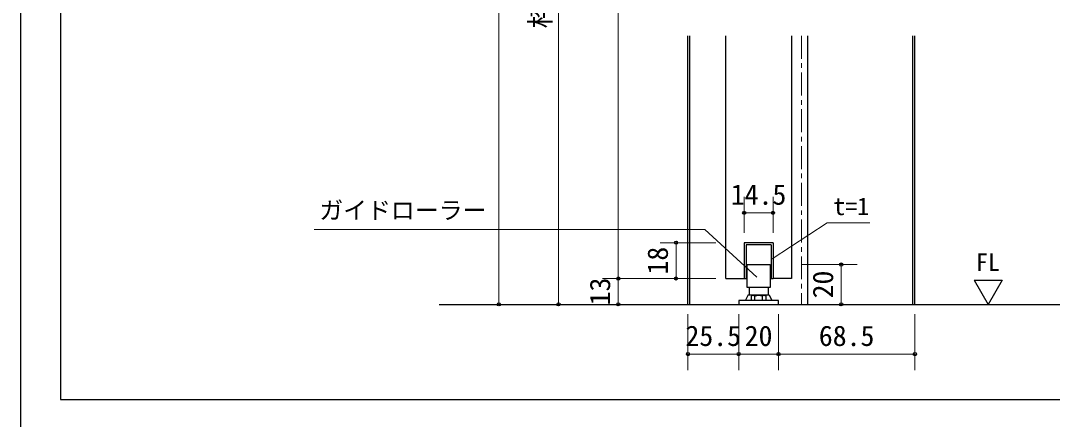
# Model space of a CAD drawing. Units: millimetres, scale not verified. Extents: x -800 to 800, y -560 to 560.
# Drawn here: x -800 to -282, y -34 to 166 of the extents above; entities that cross this region are included whole.
import ezdxf
from ezdxf.enums import TextEntityAlignment as Align

# ---------------------------------------------------------------- set-up
doc = ezdxf.new("R2010")
doc.units = ezdxf.units.MM
doc.header["$LTSCALE"] = 4
doc.header["$PDMODE"] = 32
doc.header["$PDSIZE"] = 1.6
doc.linetypes.add('USER11', pattern=[4.619272, 2.886781, -0.577497, 0.577497, -0.577497])
doc.layers.add('0-0', color=7, linetype='Continuous', lineweight=25)
doc.layers.add('2-0', color=7, linetype='Continuous', lineweight=25)
doc.styles.add('ＭＳ ゴシック', font='')
doc.styles.get('ＭＳ ゴシック').set_extended_font_data('MS Gothic')

msp = doc.modelspace()

# ---------------------------------------------------------------- linework, layer by layer
at = {"layer": '0-0'}
for p, q in [((-800, 560), (-800, -560)), ((-780, 540), (-780, -24)), ((-780, -24), (152, -24))]:
    msp.add_line(p, q, dxfattribs=at)
at = {"layer": '2-0', "color": 4, "lineweight": 9}
for p, q in [((-559.794, 23.797), (-559.794, 428.203)), ((-529.794, 23.797), (-529.794, 392.202)), ((-499.794, 36.77), (-499.794, 383.903)), ((-436.546, 77.794), (-436.546, 59.794)), ((-422.046, 77.794), (-422.046, 59.794)), ((-436.546, 69.794), (-422.046, 69.794)), ((-394.857, 64.819), (-422.506, 46.722)), ((-373.456, 64.819), (-394.856, 64.819)), ((-652.561, 61.466), (-456.259, 61.466)), ((-456.26, 61.466), (-430.239, 37.446)), ((-478.796, 54.794), (-450.796, 54.794)), ((-470.796, 36.794), (-470.796, 54.794)), ((-379.796, 43.798), (-407.796, 43.798)), ((-387.796, 23.797), (-387.796, 43.798)), ((-507.794, 36.794), (-469.794, 36.794)), ((-507.794, 36.77), (-469.794, 36.77)), ((-499.794, 23.797), (-499.794, 36.794)), ((-478.796, 36.794), (-450.796, 36.794)), ((-567.794, 23.797), (-469.794, 23.797)), ((-537.794, 23.797), (-469.794, 23.797)), ((-507.794, 23.797), (-469.794, 23.797)), ((-379.796, 23.797), (-407.796, 23.797)), ((-464.794, -9.203), (-464.794, 18.797)), ((-439.294, -9.203), (-439.294, 18.797)), ((-419.297, -9.203), (-419.297, 18.797)), ((-350.796, -9.203), (-350.796, 18.797)), ((-464.794, -1.203), (-439.294, -1.203)), ((-439.294, -1.203), (-419.297, -1.203)), ((-419.297, -1.203), (-350.796, -1.203))]:
    msp.add_line(p, q, dxfattribs=at)
at = {"layer": '2-0'}
for p, q in [((-464.794, 23.797), (-464.794, 158.797)), ((-463.795, 23.797), (-463.795, 158.797)), ((-445.796, 36.794), (-445.796, 158.797)), ((-412.796, 158.797), (-412.796, 36.794)), ((-404.795, 158.797), (-404.795, 23.797)), ((-351.796, 23.797), (-351.796, 158.797)), ((-350.796, 23.797), (-350.796, 158.797)), ((-422.046, 54.794), (-436.546, 54.794)), ((-436.546, 54.794), (-436.546, 36.794)), ((-423.047, 53.796), (-435.546, 53.796)), ((-435.545, 53.796), (-435.545, 36.794)), ((-423.047, 53.796), (-423.047, 36.794)), ((-422.046, 54.794), (-422.046, 36.794)), ((-435.046, 32.296), (-435.046, 43.798)), ((-435.046, 43.798), (-423.546, 43.798)), ((-423.546, 43.798), (-423.546, 32.296)), ((-445.796, 36.794), (-436.545, 36.794)), ((-436.546, 36.794), (-435.545, 36.794)), ((-423.047, 36.794), (-422.046, 36.794)), ((-412.796, 36.794), (-422.047, 36.794)), ((-423.546, 32.296), (-435.046, 32.296)), ((-434.046, 32.296), (-434.046, 28.598)), ((-424.545, 32.296), (-424.545, 28.598)), ((-321.002, 35.919), (-314, 23.797)), ((-321.002, 35.919), (-307.005, 35.919)), ((-307.005, 35.919), (-314, 23.797)), ((-434.546, 28.598), (-435.969, 25.833)), ((-434.546, 28.598), (-424.045, 28.598)), ((-432.445, 28.295), (-433.049, 27.949)), ((-433.048, 27.949), (-433.048, 25.797)), ((-426.144, 28.295), (-432.444, 28.295)), ((-431.171, 27.949), (-431.295, 28.018)), ((-431.171, 25.797), (-431.171, 27.949)), ((-427.419, 27.949), (-427.292, 28.018)), ((-427.419, 25.797), (-427.419, 27.949)), ((-426.144, 28.295), (-425.542, 27.949)), ((-425.542, 25.797), (-425.542, 27.949)), ((-424.046, 28.598), (-422.601, 25.797)), ((-589.794, 23.797), (-133.206, 23.797)), ((-439.294, 25.797), (-439.294, 23.797)), ((-419.297, 25.797), (-439.294, 25.797)), ((-439.294, 23.797), (-419.297, 23.797)), ((-419.297, 23.797), (-419.297, 25.797))]:
    msp.add_line(p, q, dxfattribs=at)
at = {"layer": '2-0', "color": 4, "linetype": 'USER11', "lineweight": 9}
msp.add_line((-407.795, 158.797), (-407.795, 23.797), dxfattribs=at)
at = {"layer": '2-0'}
for centre, radius, start, end in [((-432.109, 26.62), 1.617, 114.60693, 120.18656), ((-432.111, 26.623), 1.614, 109.07185, 114.60524), ((-432.111, 26.622), 1.615, 103.58276, 109.07096), ((-432.11, 26.62), 1.618, 98.132, 103.58252), ((-432.11, 26.617), 1.621, 92.70707, 98.13221), ((-432.109, 26.615), 1.623, 87.29248, 92.70752), ((-432.109, 26.615), 1.623, 81.87171, 87.29294), ((-432.109, 26.616), 1.621, 76.42916, 81.87195), ((-432.109, 26.617), 1.62, 70.95211, 76.42896), ((-432.109, 26.617), 1.62, 65.43254, 70.95128), ((-432.111, 26.613), 1.625, 59.86876, 65.43092), ((-429.3, 22.014), 6.222, 104.28983, 107.49495), ((-429.298, 22.007), 6.23, 101.09841, 104.28978), ((-429.297, 21.999), 6.237, 97.9185, 101.09843), ((-429.296, 21.992), 6.245, 94.74729, 97.91856), ((-429.295, 21.987), 6.25, 91.58165, 94.74738), ((-429.295, 21.984), 6.253, 88.41824, 91.58176), ((-429.295, 21.984), 6.253, 85.25364, 88.41835), ((-429.295, 21.986), 6.25, 82.08449, 85.25373), ((-429.294, 21.99), 6.246, 78.90766, 82.08456), ((-429.293, 21.995), 6.241, 75.7203, 78.90767), ((-429.292, 22), 6.237, 72.52007, 75.72026), ((-426.477, 26.617), 1.621, 114.62342, 120.18761), ((-426.48, 26.623), 1.615, 109.09479, 114.6216), ((-426.48, 26.625), 1.613, 103.60474, 109.09372), ((-426.48, 26.624), 1.613, 98.1475, 103.60428), ((-426.48, 26.623), 1.615, 92.7127, 98.14747), ((-426.48, 26.621), 1.616, 87.28711, 92.71289), ((-426.48, 26.621), 1.617, 81.85647, 87.2873), ((-426.48, 26.621), 1.617, 76.40744, 81.85646), ((-426.48, 26.62), 1.618, 70.92941, 76.40702), ((-426.481, 26.617), 1.621, 65.41622, 70.9284), ((-426.485, 26.609), 1.629, 59.86772, 65.41448)]:
    msp.add_arc(centre, radius, start, end, dxfattribs=at)
at = {"layer": '2-0', "color": 4}
for p in [(-436.546, 69.794), (-422.046, 69.794), (-470.796, 54.794), (-387.796, 43.798), (-499.794, 36.794), (-499.794, 36.77), (-470.796, 36.794), (-559.794, 23.797), (-529.794, 23.797), (-499.794, 23.797), (-387.796, 23.797), (-464.794, -1.203), (-439.294, -1.203), (-419.297, -1.203), (-350.796, -1.203)]:
    msp.add_point(p, dxfattribs=at)

# ---------------------------------------------------------------- texts
at = {"layer": '2-0', "style": 'ＭＳ ゴシック'}
for s, p in [('枠内 IH:2,002', (-530.794, 162.5)), ('18', (-471.796, 38.794)), ('13', (-500.794, 23.295)), ('20', (-388.796, 26.797))]:
    msp.add_text(s, height=10.26, rotation=90, dxfattribs=at).set_placement(p, align=Align.BOTTOM_LEFT)
for s, height, p in [('14.5', 10.26, (-443.296, 70.794)), ('ガイドローラー', 8.798, (-649.983, 64.052)), ('t=1', 8.798, (-391.766, 66.037)), ('FL', 8.798, (-320.084, 37.935)), ('25.5', 10.26, (-466.044, -0.203)), ('20', 10.26, (-436.295, -0.203)), ('68.5', 10.26, (-399.046, -0.203))]:
    msp.add_text(s, height=height, dxfattribs=at).set_placement(p, align=Align.BOTTOM_LEFT)

doc.saveas('drawing.dxf')
